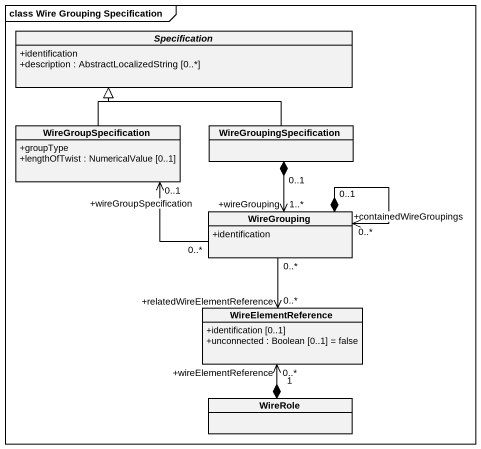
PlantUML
@startuml
mainframe class Wire Grouping Specification
hide circle
hide empty members
skinparam classAttributeIconSize 0
abstract class Specification {
  +identification
  +description : AbstractLocalizedString [0..*]
}
class WireGroupSpecification {
  +groupType
  +lengthOfTwist : NumericalValue [0..1]
}
class WireGroupingSpecification
class WireGrouping {
  +identification
}
class WireElementReference {
  +identification [0..1]
  +unconnected : Boolean [0..1] = false
}
class WireRole
WireGroupSpecification -up-|> Specification
WireGroupingSpecification -up-|> Specification
WireGroupingSpecification "0..1" *--> "+wireGrouping\n1..*" WireGrouping
WireGrouping "0..*" -left-> "+wireGroupSpecification\n0..1" WireGroupSpecification
WireGrouping "0..1" *--> "0..*\n+containedWireGroupings" WireGrouping
WireGrouping "0..*" --> "+relatedWireElementReference\n0..*" WireElementReference
WireRole "1" *-up-> "+wireElementReference\n0..*" WireElementReference
@enduml
